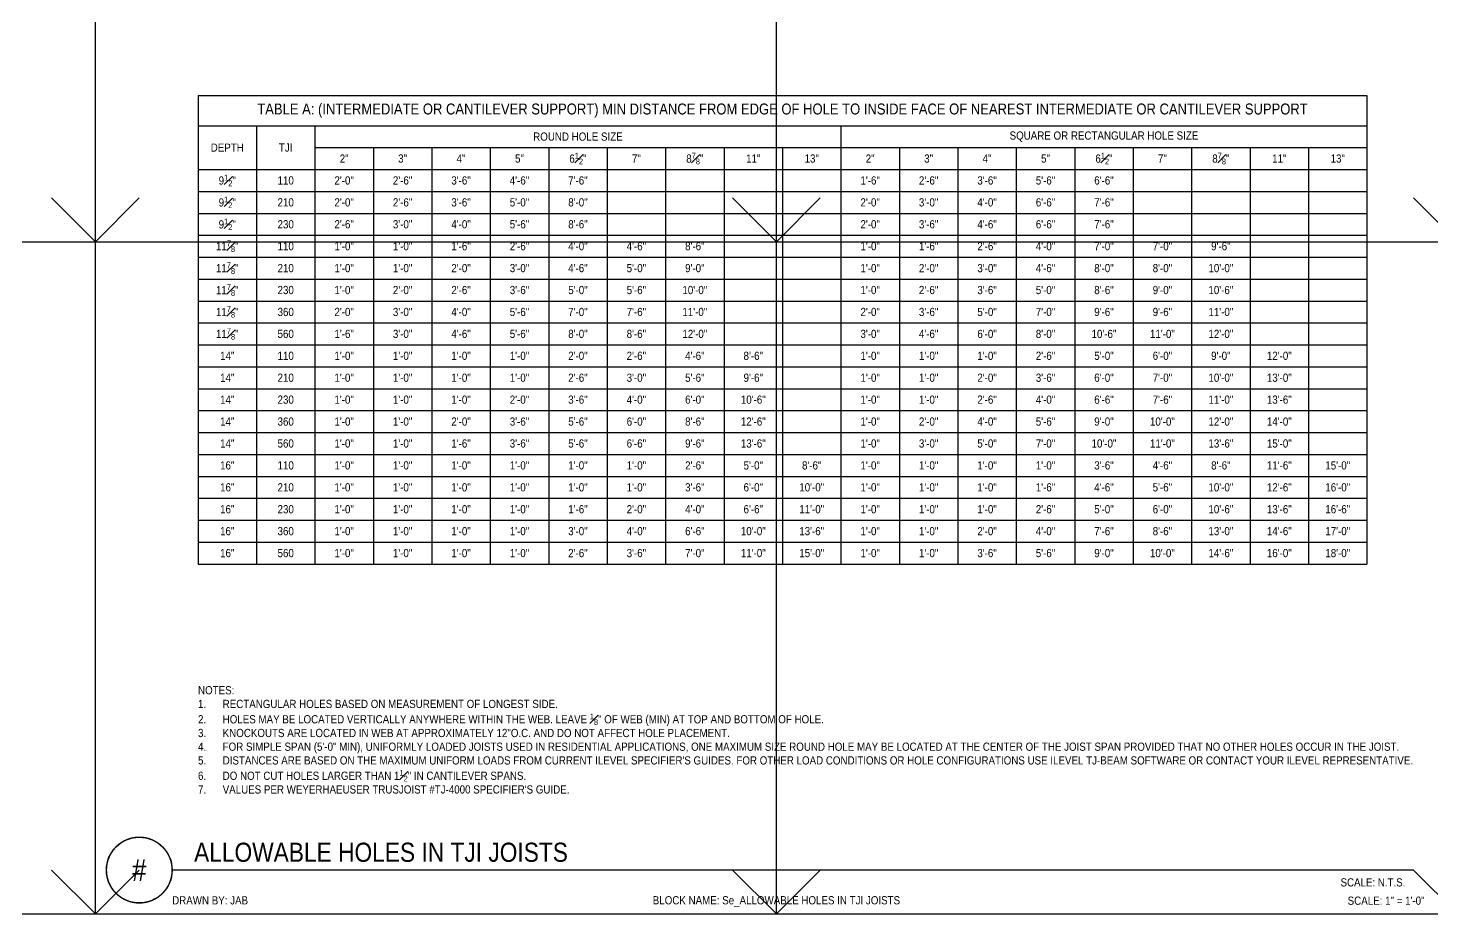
# Model space of a CAD drawing. Header units: inches. Extents: x -16404 to 14624, y -1591 to 16152.
# Drawn here: x -8764.8 to -8572.6, y 5927.5 to 6048.7 of the extents above; entities that cross this region are included whole.
import ezdxf
from ezdxf.enums import TextEntityAlignment as Align

# ---------------------------------------------------------------- set-up
doc = ezdxf.new("R2010")
doc.units = ezdxf.units.IN
doc.header["$LTSCALE"] = 24
doc.header["$MEASUREMENT"] = 0
doc.linetypes.add('DASHED2', pattern=[0.375, 0.25, -0.125])
doc.layers.get('0').update_dxf_attribs({"linetype": 'CONTINUOUS'})
doc.layers.add('DESIGNER COMMENTS', color=221, linetype='CONTINUOUS', plot=False)
doc.layers.add('S-ANNO-GRID-NONPLOT', color=251, linetype='CONTINUOUS', plot=False)
doc.layers.add('S-ANNO-NOTE', color=4, linetype='CONTINUOUS')
doc.styles.add('Arial', font='arial.ttf', dxfattribs={"width": 0.85})

# ---------------------------------------------------------------- blocks, each defined once
blk = doc.blocks.new('Se_24x36_DETAILS_GRID')
for p, q in [((0, 7.667), (0, 15.333)), ((7.767, 7.667), (7.767, 15.333)), ((31.07, 7.667), (31.07, 15.333)), ((0, 7.667), (0.5, 8.167)), ((7.767, 7.667), (8.267, 8.167)), ((0, 7.667), (7.767, 7.667)), ((0, 0), (0, 7.667)), ((7.767, 7.667), (15.535, 7.667)), ((7.767, 0), (7.767, 7.667)), ((23.302, 7.667), (31.07, 7.667)), ((31.07, 0), (31.07, 7.667)), ((0, 0), (0.5, 0.5)), ((7.767, 0), (8.267, 0.5)), ((0, 0), (7.767, 0)), ((7.767, 0), (15.535, 0)), ((23.302, 0), (31.07, 0))]:
    blk.add_line(p, q)
at = {"linetype": 'DASHED2', "ltscale": 0.5}
for p, q in [((7.767, 7.667), (7.267, 8.167)), ((15.535, 7.667), (15.035, 8.167)), ((31.07, 7.667), (30.57, 8.167)), ((7.767, 0), (7.267, 0.5)), ((15.535, 0), (15.035, 0.5)), ((31.07, 0), (30.57, 0.5))]:
    blk.add_line(p, q, dxfattribs=at)
blk = doc.blocks.new('*U338')
at = {"const_width": 0.188}
for points in [[(-4.5, 0, -1), (4.5, 0, 3.732051)], [(-4.5, 0, 1), (4.5, 0, -3.732051)]]:
    blk.add_lwpolyline(points, format="xyb", dxfattribs=at)
blk.add_lwpolyline([(4.5, 0), (174.42, 0)], dxfattribs=at)
blk.add_circle((0, 0), 4.5)
at = {"style": 'Arial', "width": 0.85}
for tag, p in [('DWG_TITLE_1', (7.5, 6.19)), ('DWG_TITLE_2', (7.5, 2.44))]:
    blk.add_attdef(tag, text='', height=2.62, dxfattribs=at).set_placement(p, align=Align.MIDDLE_LEFT)
blk.add_attdef('#', text='', height=3, dxfattribs=at).set_placement((0, 0), align=Align.MIDDLE_CENTER)
blk.add_attdef('SCALE', text='', height=1.12, dxfattribs=at).set_placement((173.29, -1.12), align=Align.TOP_RIGHT)
blk = doc.blocks.new('*T2193')
at = {"layer": 'S-ANNO-NOTE', "color": 6, "transparency": 16777216}
for p, q in [((0, 0), (160, 0)), ((0, 0), (0, -64.12)), ((160, 0), (160, -64.12)), ((0, -4.12), (160, -4.12)), ((0, -64.12), (160, -64.12))]:
    blk.add_line(p, q, dxfattribs=at)
at = {"layer": 'S-ANNO-NOTE', "color": 2, "transparency": 16777216}
for p, q in [((8, -4.12), (8, -64.12)), ((16, -4.12), (16, -64.12)), ((88, -4.12), (88, -64.12)), ((16, -7.12), (160, -7.12)), ((24, -7.12), (24, -64.12)), ((32, -7.12), (32, -64.12)), ((40, -7.12), (40, -64.12)), ((48, -7.12), (48, -64.12)), ((56, -7.12), (56, -64.12)), ((64, -7.12), (64, -64.12)), ((72, -7.12), (72, -64.12)), ((80, -7.12), (80, -64.12)), ((96, -7.12), (96, -64.12)), ((104, -7.12), (104, -64.12)), ((112, -7.12), (112, -64.12)), ((120, -7.12), (120, -64.12)), ((128, -7.12), (128, -64.12)), ((136, -7.12), (136, -64.12)), ((144, -7.12), (144, -64.12)), ((152, -7.12), (152, -64.12)), ((0, -10.12), (160, -10.12)), ((0, -13.12), (160, -13.12)), ((0, -16.12), (160, -16.12)), ((0, -19.12), (160, -19.12)), ((0, -22.12), (160, -22.12)), ((0, -25.12), (160, -25.12)), ((0, -28.12), (160, -28.12)), ((0, -31.12), (160, -31.12)), ((0, -34.12), (160, -34.12)), ((0, -37.12), (160, -37.12)), ((0, -40.12), (160, -40.12)), ((0, -43.12), (160, -43.12)), ((0, -46.12), (160, -46.12)), ((0, -49.12), (160, -49.12)), ((0, -52.12), (160, -52.12)), ((0, -55.12), (160, -55.12)), ((0, -58.12), (160, -58.12)), ((0, -61.12), (160, -61.12))]:
    blk.add_line(p, q, dxfattribs=at)
at = {"layer": 'S-ANNO-NOTE', "color": 4, "transparency": 16777216, "attachment_point": 5, "style": 'Arial'}
for s, insert, char_height, width in [('{\\C256;TABLE A: (INTERMEDIATE OR CANTILEVER SUPPORT) MIN DISTANCE FROM EDGE OF HOLE TO INSIDE FACE OF NEAREST INTERMEDIATE OR CANTILEVER SUPPORT}', (80, -2.06), 1.5, 159.88), ('ROUND HOLE SIZE', (52, -5.62), 1.125, 71.88), ('SQUARE OR RECTANGULAR HOLE SIZE', (124, -5.62), 1.125, 71.88), ('DEPTH', (4, -7.12), 1.125, 7.88), ('TJI', (12, -7.12), 1.125, 7.88), ('2"', (20, -8.62), 1.125, 7.88), ('3"', (28, -8.62), 1.125, 7.88), ('4"', (36, -8.62), 1.125, 7.88), ('5"', (44, -8.62), 1.125, 7.88), ('\\A1;6{\\H0.7x;\\S1#2;}"', (52, -8.62), 1.125, 7.88), ('7"', (60, -8.62), 1.125, 7.88), ('\\A1;8{\\H0.7x;\\S7#8;}"', (68, -8.62), 1.125, 7.88), ('11"', (76, -8.62), 1.125, 7.88), ('13"', (84, -8.62), 1.125, 7.88), ('2"', (92, -8.62), 1.125, 7.88), ('3"', (100, -8.62), 1.125, 7.88), ('4"', (108, -8.62), 1.125, 7.88), ('5"', (116, -8.62), 1.125, 7.88), ('\\A1;6{\\H0.7x;\\S1#2;}"', (124, -8.62), 1.125, 7.88), ('7"', (132, -8.62), 1.125, 7.88), ('\\A1;8{\\H0.7x;\\S7#8;}"', (140, -8.62), 1.125, 7.88), ('11"', (148, -8.62), 1.125, 7.88), ('13"', (156, -8.62), 1.125, 7.88), ('\\A1;9{\\H0.7x;\\S1#2;}"', (4, -11.62), 1.125, 7.88), ('110', (12, -11.62), 1.125, 7.88), ('2\'-0"', (20, -11.62), 1.125, 7.88), ('2\'-6"', (28, -11.62), 1.125, 7.88), ('3\'-6"', (36, -11.62), 1.125, 7.88), ('4\'-6"', (44, -11.62), 1.125, 7.88), ('7\'-6"', (52, -11.62), 1.125, 7.88), ('1\'-6"', (92, -11.62), 1.125, 7.88), ('2\'-6"', (100, -11.62), 1.125, 7.88), ('3\'-6"', (108, -11.62), 1.125, 7.88), ('5\'-6"', (116, -11.62), 1.125, 7.88), ('6\'-6"', (124, -11.62), 1.125, 7.88), ('\\A1;9{\\H0.7x;\\S1#2;}"', (4, -14.62), 1.125, 7.88), ('210', (12, -14.62), 1.125, 7.88), ('2\'-0"', (20, -14.62), 1.125, 7.88), ('2\'-6"', (28, -14.62), 1.125, 7.88), ('3\'-6"', (36, -14.62), 1.125, 7.88), ('5\'-0"', (44, -14.62), 1.125, 7.88), ('8\'-0"', (52, -14.62), 1.125, 7.88), ('2\'-0"', (92, -14.62), 1.125, 7.88), ('3\'-0"', (100, -14.62), 1.125, 7.88), ('4\'-0"', (108, -14.62), 1.125, 7.88), ('6\'-6"', (116, -14.62), 1.125, 7.88), ('7\'-6"', (124, -14.62), 1.125, 7.88), ('\\A1;9{\\H0.7x;\\S1#2;}"', (4, -17.62), 1.125, 7.88), ('230', (12, -17.62), 1.125, 7.88), ('2\'-6"', (20, -17.62), 1.125, 7.88), ('3\'-0"', (28, -17.62), 1.125, 7.88), ('4\'-0"', (36, -17.62), 1.125, 7.88), ('5\'-6"', (44, -17.62), 1.125, 7.88), ('8\'-6"', (52, -17.62), 1.125, 7.88), ('2\'-0"', (92, -17.62), 1.125, 7.88), ('3\'-6"', (100, -17.62), 1.125, 7.88), ('4\'-6"', (108, -17.62), 1.125, 7.88), ('6\'-6"', (116, -17.62), 1.125, 7.88), ('7\'-6"', (124, -17.62), 1.125, 7.88), ('\\A1;11{\\H0.7x;\\S7#8;}"', (4, -20.62), 1.125, 7.88), ('110', (12, -20.62), 1.125, 7.88), ('1\'-0"', (20, -20.62), 1.125, 7.88), ('1\'-0"', (28, -20.62), 1.125, 7.88), ('1\'-6"', (36, -20.62), 1.125, 7.88), ('2\'-6"', (44, -20.62), 1.125, 7.88), ('4\'-0"', (52, -20.62), 1.125, 7.88), ('4\'-6"', (60, -20.62), 1.125, 7.88), ('8\'-6"', (68, -20.62), 1.125, 7.88), ('1\'-0"', (92, -20.62), 1.125, 7.88), ('1\'-6"', (100, -20.62), 1.125, 7.88), ('2\'-6"', (108, -20.62), 1.125, 7.88), ('4\'-0"', (116, -20.62), 1.125, 7.88), ('7\'-0"', (124, -20.62), 1.125, 7.88), ('7\'-0"', (132, -20.62), 1.125, 7.88), ('9\'-6"', (140, -20.62), 1.125, 7.88), ('\\A1;11{\\H0.7x;\\S7#8;}"', (4, -23.62), 1.125, 7.88), ('210', (12, -23.62), 1.125, 7.88), ('1\'-0"', (20, -23.62), 1.125, 7.88), ('1\'-0"', (28, -23.62), 1.125, 7.88), ('2\'-0"', (36, -23.62), 1.125, 7.88), ('3\'-0"', (44, -23.62), 1.125, 7.88), ('4\'-6"', (52, -23.62), 1.125, 7.88), ('5\'-0"', (60, -23.62), 1.125, 7.88), ('9\'-0"', (68, -23.62), 1.125, 7.88), ('1\'-0"', (92, -23.62), 1.125, 7.88), ('2\'-0"', (100, -23.62), 1.125, 7.88), ('3\'-0"', (108, -23.62), 1.125, 7.88), ('4\'-6"', (116, -23.62), 1.125, 7.88), ('8\'-0"', (124, -23.62), 1.125, 7.88), ('8\'-0"', (132, -23.62), 1.125, 7.88), ('10\'-0"', (140, -23.62), 1.125, 7.88), ('\\A1;11{\\H0.7x;\\S7#8;}"', (4, -26.62), 1.125, 7.88), ('230', (12, -26.62), 1.125, 7.88), ('1\'-0"', (20, -26.62), 1.125, 7.88), ('2\'-0"', (28, -26.62), 1.125, 7.88), ('2\'-6"', (36, -26.62), 1.125, 7.88), ('3\'-6"', (44, -26.62), 1.125, 7.88), ('5\'-0"', (52, -26.62), 1.125, 7.88), ('5\'-6"', (60, -26.62), 1.125, 7.88), ('10\'-0"', (68, -26.62), 1.125, 7.88), ('1\'-0"', (92, -26.62), 1.125, 7.88), ('2\'-6"', (100, -26.62), 1.125, 7.88), ('3\'-6"', (108, -26.62), 1.125, 7.88), ('5\'-0"', (116, -26.62), 1.125, 7.88), ('8\'-6"', (124, -26.62), 1.125, 7.88), ('9\'-0"', (132, -26.62), 1.125, 7.88), ('10\'-6"', (140, -26.62), 1.125, 7.88), ('\\A1;11{\\H0.7x;\\S7#8;}"', (4, -29.62), 1.125, 7.88), ('360', (12, -29.62), 1.125, 7.88), ('2\'-0"', (20, -29.62), 1.125, 7.88), ('3\'-0"', (28, -29.62), 1.125, 7.88), ('4\'-0"', (36, -29.62), 1.125, 7.88), ('5\'-6"', (44, -29.62), 1.125, 7.88), ('7\'-0"', (52, -29.62), 1.125, 7.88), ('7\'-6"', (60, -29.62), 1.125, 7.88), ('11\'-0"', (68, -29.62), 1.125, 7.88), ('2\'-0"', (92, -29.62), 1.125, 7.88), ('3\'-6"', (100, -29.62), 1.125, 7.88), ('5\'-0"', (108, -29.62), 1.125, 7.88), ('7\'-0"', (116, -29.62), 1.125, 7.88), ('9\'-6"', (124, -29.62), 1.125, 7.88), ('9\'-6"', (132, -29.62), 1.125, 7.88), ('11\'-0"', (140, -29.62), 1.125, 7.88), ('\\A1;11{\\H0.7x;\\S7#8;}"', (4, -32.62), 1.125, 7.88), ('560', (12, -32.62), 1.125, 7.88), ('1\'-6"', (20, -32.62), 1.125, 7.88), ('3\'-0"', (28, -32.62), 1.125, 7.88), ('4\'-6"', (36, -32.62), 1.125, 7.88), ('5\'-6"', (44, -32.62), 1.125, 7.88), ('8\'-0"', (52, -32.62), 1.125, 7.88), ('8\'-6"', (60, -32.62), 1.125, 7.88), ('12\'-0"', (68, -32.62), 1.125, 7.88), ('3\'-0"', (92, -32.62), 1.125, 7.88), ('4\'-6"', (100, -32.62), 1.125, 7.88), ('6\'-0"', (108, -32.62), 1.125, 7.88), ('8\'-0"', (116, -32.62), 1.125, 7.88), ('10\'-6"', (124, -32.62), 1.125, 7.88), ('11\'-0"', (132, -32.62), 1.125, 7.88), ('12\'-0"', (140, -32.62), 1.125, 7.88), ('\\A1;14"', (4, -35.62), 1.125, 7.88), ('110', (12, -35.62), 1.125, 7.88), ('1\'-0"', (20, -35.62), 1.125, 7.88), ('1\'-0"', (28, -35.62), 1.125, 7.88), ('1\'-0"', (36, -35.62), 1.125, 7.88), ('1\'-0"', (44, -35.62), 1.125, 7.88), ('2\'-0"', (52, -35.62), 1.125, 7.88), ('2\'-6"', (60, -35.62), 1.125, 7.88), ('4\'-6"', (68, -35.62), 1.125, 7.88), ('8\'-6"', (76, -35.62), 1.125, 7.88), ('1\'-0"', (92, -35.62), 1.125, 7.88), ('1\'-0"', (100, -35.62), 1.125, 7.88), ('1\'-0"', (108, -35.62), 1.125, 7.88), ('2\'-6"', (116, -35.62), 1.125, 7.88), ('5\'-0"', (124, -35.62), 1.125, 7.88), ('6\'-0"', (132, -35.62), 1.125, 7.88), ('9\'-0"', (140, -35.62), 1.125, 7.88), ('12\'-0"', (148, -35.62), 1.125, 7.88), ('\\A1;14"', (4, -38.62), 1.125, 7.88), ('210', (12, -38.62), 1.125, 7.88), ('1\'-0"', (20, -38.62), 1.125, 7.88), ('1\'-0"', (28, -38.62), 1.125, 7.88), ('1\'-0"', (36, -38.62), 1.125, 7.88), ('1\'-0"', (44, -38.62), 1.125, 7.88), ('2\'-6"', (52, -38.62), 1.125, 7.88), ('3\'-0"', (60, -38.62), 1.125, 7.88), ('5\'-6"', (68, -38.62), 1.125, 7.88), ('9\'-6"', (76, -38.62), 1.125, 7.88), ('1\'-0"', (92, -38.62), 1.125, 7.88), ('1\'-0"', (100, -38.62), 1.125, 7.88), ('2\'-0"', (108, -38.62), 1.125, 7.88), ('3\'-6"', (116, -38.62), 1.125, 7.88), ('6\'-0"', (124, -38.62), 1.125, 7.88), ('7\'-0"', (132, -38.62), 1.125, 7.88), ('10\'-0"', (140, -38.62), 1.125, 7.88), ('13\'-0"', (148, -38.62), 1.125, 7.88), ('\\A1;14"', (4, -41.62), 1.125, 7.88), ('230', (12, -41.62), 1.125, 7.88), ('1\'-0"', (20, -41.62), 1.125, 7.88), ('1\'-0"', (28, -41.62), 1.125, 7.88), ('1\'-0"', (36, -41.62), 1.125, 7.88), ('2\'-0"', (44, -41.62), 1.125, 7.88), ('3\'-6"', (52, -41.62), 1.125, 7.88), ('4\'-0"', (60, -41.62), 1.125, 7.88), ('6\'-0"', (68, -41.62), 1.125, 7.88), ('10\'-6"', (76, -41.62), 1.125, 7.88), ('1\'-0"', (92, -41.62), 1.125, 7.88), ('1\'-0"', (100, -41.62), 1.125, 7.88), ('2\'-6"', (108, -41.62), 1.125, 7.88), ('4\'-0"', (116, -41.62), 1.125, 7.88), ('6\'-6"', (124, -41.62), 1.125, 7.88), ('7\'-6"', (132, -41.62), 1.125, 7.88), ('11\'-0"', (140, -41.62), 1.125, 7.88), ('13\'-6"', (148, -41.62), 1.125, 7.88), ('\\A1;14"', (4, -44.62), 1.125, 7.88), ('360', (12, -44.62), 1.125, 7.88), ('1\'-0"', (20, -44.62), 1.125, 7.88), ('1\'-0"', (28, -44.62), 1.125, 7.88), ('2\'-0"', (36, -44.62), 1.125, 7.88), ('3\'-6"', (44, -44.62), 1.125, 7.88), ('5\'-6"', (52, -44.62), 1.125, 7.88), ('6\'-0"', (60, -44.62), 1.125, 7.88), ('8\'-6"', (68, -44.62), 1.125, 7.88), ('12\'-6"', (76, -44.62), 1.125, 7.88), ('1\'-0"', (92, -44.62), 1.125, 7.88), ('2\'-0"', (100, -44.62), 1.125, 7.88), ('4\'-0"', (108, -44.62), 1.125, 7.88), ('5\'-6"', (116, -44.62), 1.125, 7.88), ('9\'-0"', (124, -44.62), 1.125, 7.88), ('10\'-0"', (132, -44.62), 1.125, 7.88), ('12\'-0"', (140, -44.62), 1.125, 7.88), ('14\'-0"', (148, -44.62), 1.125, 7.88), ('\\A1;14"', (4, -47.62), 1.125, 7.88), ('560', (12, -47.62), 1.125, 7.88), ('1\'-0"', (20, -47.62), 1.125, 7.88), ('1\'-0"', (28, -47.62), 1.125, 7.88), ('1\'-6"', (36, -47.62), 1.125, 7.88), ('3\'-6"', (44, -47.62), 1.125, 7.88), ('5\'-6"', (52, -47.62), 1.125, 7.88), ('6\'-6"', (60, -47.62), 1.125, 7.88), ('9\'-6"', (68, -47.62), 1.125, 7.88), ('13\'-6"', (76, -47.62), 1.125, 7.88), ('1\'-0"', (92, -47.62), 1.125, 7.88), ('3\'-0"', (100, -47.62), 1.125, 7.88), ('5\'-0"', (108, -47.62), 1.125, 7.88), ('7\'-0"', (116, -47.62), 1.125, 7.88), ('10\'-0"', (124, -47.62), 1.125, 7.88), ('11\'-0"', (132, -47.62), 1.125, 7.88), ('13\'-6"', (140, -47.62), 1.125, 7.88), ('15\'-0"', (148, -47.62), 1.125, 7.88), ('\\A1;16"', (4, -50.62), 1.125, 7.88), ('110', (12, -50.62), 1.125, 7.88), ('1\'-0"', (20, -50.62), 1.125, 7.88), ('1\'-0"', (28, -50.62), 1.125, 7.88), ('1\'-0"', (36, -50.62), 1.125, 7.88), ('1\'-0"', (44, -50.62), 1.125, 7.88), ('1\'-0"', (52, -50.62), 1.125, 7.88), ('1\'-0"', (60, -50.62), 1.125, 7.88), ('2\'-6"', (68, -50.62), 1.125, 7.88), ('5\'-0"', (76, -50.62), 1.125, 7.88), ('8\'-6"', (84, -50.62), 1.125, 7.88), ('1\'-0"', (92, -50.62), 1.125, 7.88), ('1\'-0"', (100, -50.62), 1.125, 7.88), ('1\'-0"', (108, -50.62), 1.125, 7.88), ('1\'-0"', (116, -50.62), 1.125, 7.88), ('3\'-6"', (124, -50.62), 1.125, 7.88), ('4\'-6"', (132, -50.62), 1.125, 7.88), ('8\'-6"', (140, -50.62), 1.125, 7.88), ('11\'-6"', (148, -50.62), 1.125, 7.88), ('15\'-0"', (156, -50.62), 1.125, 7.88), ('\\A1;16"', (4, -53.62), 1.125, 7.88), ('210', (12, -53.62), 1.125, 7.88), ('1\'-0"', (20, -53.62), 1.125, 7.88), ('1\'-0"', (28, -53.62), 1.125, 7.88), ('1\'-0"', (36, -53.62), 1.125, 7.88), ('1\'-0"', (44, -53.62), 1.125, 7.88), ('1\'-0"', (52, -53.62), 1.125, 7.88), ('1\'-0"', (60, -53.62), 1.125, 7.88), ('3\'-6"', (68, -53.62), 1.125, 7.88), ('6\'-0"', (76, -53.62), 1.125, 7.88), ('10\'-0"', (84, -53.62), 1.125, 7.88), ('1\'-0"', (92, -53.62), 1.125, 7.88), ('1\'-0"', (100, -53.62), 1.125, 7.88), ('1\'-0"', (108, -53.62), 1.125, 7.88), ('1\'-6"', (116, -53.62), 1.125, 7.88), ('4\'-6"', (124, -53.62), 1.125, 7.88), ('5\'-6"', (132, -53.62), 1.125, 7.88), ('10\'-0"', (140, -53.62), 1.125, 7.88), ('12\'-6"', (148, -53.62), 1.125, 7.88), ('16\'-0"', (156, -53.62), 1.125, 7.88), ('\\A1;16"', (4, -56.62), 1.125, 7.88), ('230', (12, -56.62), 1.125, 7.88), ('1\'-0"', (20, -56.62), 1.125, 7.88), ('1\'-0"', (28, -56.62), 1.125, 7.88), ('1\'-0"', (36, -56.62), 1.125, 7.88), ('1\'-0"', (44, -56.62), 1.125, 7.88), ('1\'-6"', (52, -56.62), 1.125, 7.88), ('2\'-0"', (60, -56.62), 1.125, 7.88), ('4\'-0"', (68, -56.62), 1.125, 7.88), ('6\'-6"', (76, -56.62), 1.125, 7.88), ('11\'-0"', (84, -56.62), 1.125, 7.88), ('1\'-0"', (92, -56.62), 1.125, 7.88), ('1\'-0"', (100, -56.62), 1.125, 7.88), ('1\'-0"', (108, -56.62), 1.125, 7.88), ('2\'-6"', (116, -56.62), 1.125, 7.88), ('5\'-0"', (124, -56.62), 1.125, 7.88), ('6\'-0"', (132, -56.62), 1.125, 7.88), ('10\'-6"', (140, -56.62), 1.125, 7.88), ('13\'-6"', (148, -56.62), 1.125, 7.88), ('16\'-6"', (156, -56.62), 1.125, 7.88), ('\\A1;16"', (4, -59.62), 1.125, 7.88), ('360', (12, -59.62), 1.125, 7.88), ('1\'-0"', (20, -59.62), 1.125, 7.88), ('1\'-0"', (28, -59.62), 1.125, 7.88), ('1\'-0"', (36, -59.62), 1.125, 7.88), ('1\'-0"', (44, -59.62), 1.125, 7.88), ('3\'-0"', (52, -59.62), 1.125, 7.88), ('4\'-0"', (60, -59.62), 1.125, 7.88), ('6\'-6"', (68, -59.62), 1.125, 7.88), ('10\'-0"', (76, -59.62), 1.125, 7.88), ('13\'-6"', (84, -59.62), 1.125, 7.88), ('1\'-0"', (92, -59.62), 1.125, 7.88), ('1\'-0"', (100, -59.62), 1.125, 7.88), ('2\'-0"', (108, -59.62), 1.125, 7.88), ('4\'-0"', (116, -59.62), 1.125, 7.88), ('7\'-6"', (124, -59.62), 1.125, 7.88), ('8\'-6"', (132, -59.62), 1.125, 7.88), ('13\'-0"', (140, -59.62), 1.125, 7.88), ('14\'-6"', (148, -59.62), 1.125, 7.88), ('17\'-0"', (156, -59.62), 1.125, 7.88), ('\\A1;16"', (4, -62.62), 1.125, 7.88), ('560', (12, -62.62), 1.125, 7.88), ('1\'-0"', (20, -62.62), 1.125, 7.88), ('1\'-0"', (28, -62.62), 1.125, 7.88), ('1\'-0"', (36, -62.62), 1.125, 7.88), ('1\'-0"', (44, -62.62), 1.125, 7.88), ('2\'-6"', (52, -62.62), 1.125, 7.88), ('3\'-6"', (60, -62.62), 1.125, 7.88), ('7\'-0"', (68, -62.62), 1.125, 7.88), ('11\'-0"', (76, -62.62), 1.125, 7.88), ('15\'-0"', (84, -62.62), 1.125, 7.88), ('1\'-0"', (92, -62.62), 1.125, 7.88), ('1\'-0"', (100, -62.62), 1.125, 7.88), ('3\'-6"', (108, -62.62), 1.125, 7.88), ('5\'-6"', (116, -62.62), 1.125, 7.88), ('9\'-0"', (124, -62.62), 1.125, 7.88), ('10\'-0"', (132, -62.62), 1.125, 7.88), ('14\'-6"', (140, -62.62), 1.125, 7.88), ('16\'-0"', (148, -62.62), 1.125, 7.88), ('18\'-0"', (156, -62.62), 1.125, 7.88)]:
    blk.add_mtext(s, dxfattribs=dict(at, insert=insert, char_height=char_height, width=width))

msp = doc.modelspace()

# ---------------------------------------------------------------- block references
msp.add_blockref('*T2193', (-8741.49164, 6039.4655))
at = {"layer": 'S-ANNO-GRID-NONPLOT', "xscale": 12, "yscale": 12, "zscale": 12}
for p in [(-9128.3678, 5927.4655), (-8755.5314, 5927.4655)]:
    msp.add_blockref('Se_24x36_DETAILS_GRID', p, dxfattribs=at)
at = {"layer": 'S-ANNO-NOTE'}
msp.add_blockref('*U338', (-8749.5314, 5933.4655), dxfattribs=at).add_auto_attribs({'#': '#', 'DWG_TITLE_2': 'ALLOWABLE HOLES IN TJI JOISTS', 'SCALE': 'SCALE: N.T.S.'})

# ---------------------------------------------------------------- texts
at = {"layer": 'DESIGNER COMMENTS', "char_height": 1.125, "style": 'Arial'}
for s, insert, width, attachment_point in [('\\A1;DRAWN BY: JAB', (-8745.03156, 5929.88448), 14.8543838, 1), ('\\A1;SCALE: 1{\\H1x;" = 1\'-0"}', (-8573.6132, 5929.8405), 19.68745, 3)]:
    msp.add_mtext(s, dxfattribs=dict(at, insert=insert, width=width, attachment_point=attachment_point))
at = {"layer": 'DESIGNER COMMENTS', "insert": (-8662.3223, 5929.17086), "char_height": 1.125, "attachment_point": 5, "style": 'Arial'}
msp.add_mtext('\\A1;BLOCK NAME: Se_ALLOWABLE HOLES IN TJI JOISTS', dxfattribs=at)
at = {"layer": 'S-ANNO-NOTE', "insert": (-8741.49164, 5943.92457), "char_height": 1.125, "width": 156.6718708, "attachment_point": 7, "style": 'Arial'}
msp.add_mtext('\\A1;NOTES:\\P\\pi-3.375,l3.375,t3.375;1.^IRECTANGULAR HOLES BASED ON MEASUREMENT OF LONGEST SIDE.\\P{\\C4;2.^IHOLES MAY BE LOCATED VERTICALLY ANYWHERE WITHIN THE WEB. LEAVE \\H0.7x;\\S1#8;\\H1.42857x;" OF WEB (MIN) AT TOP AND BOTTOM OF HOLE.\\P3.^IKNOCKOUTS ARE LOCATED IN WEB AT APPROXIMATELY 12"O.C. AND DO NOT AFFECT HOLE PLACEMENT.\\P4.^IFOR SIMPLE SPAN (5\'-0" MIN), UNIFORMLY LOADED JOISTS USED IN RESIDENTIAL APPLICATIONS, ONE MAXIMUM SIZE ROUND HOLE MAY BE LOCATED AT THE CENTER OF THE JOIST SPAN PROVIDED THAT NO OTHER HOLES OCCUR IN THE JOIST.\\P5.^IDISTANCES ARE BASED ON THE MAXIMUM UNIFORM LOADS FROM CURRENT ILEVEL SPECIFIER\'S GUIDES. FOR OTHER LOAD CONDITIONS OR HOLE CONFIGURATIONS USE ILEVEL TJ-BEAM SOFTWARE OR CONTACT YOUR ILEVEL REPRESENTATIVE.\\P6.^IDO NOT CUT HOLES LARGER THAN 1\\H0.7x;\\S1#2;\\H1.42857x;" IN CANTILEVER SPANS.\\P7.^IVALUES PER WEYERHAEUSER TRUSJOIST #TJ-4000 SPECIFIER\'S GUIDE.}', dxfattribs=at)

doc.saveas('drawing.dxf')
